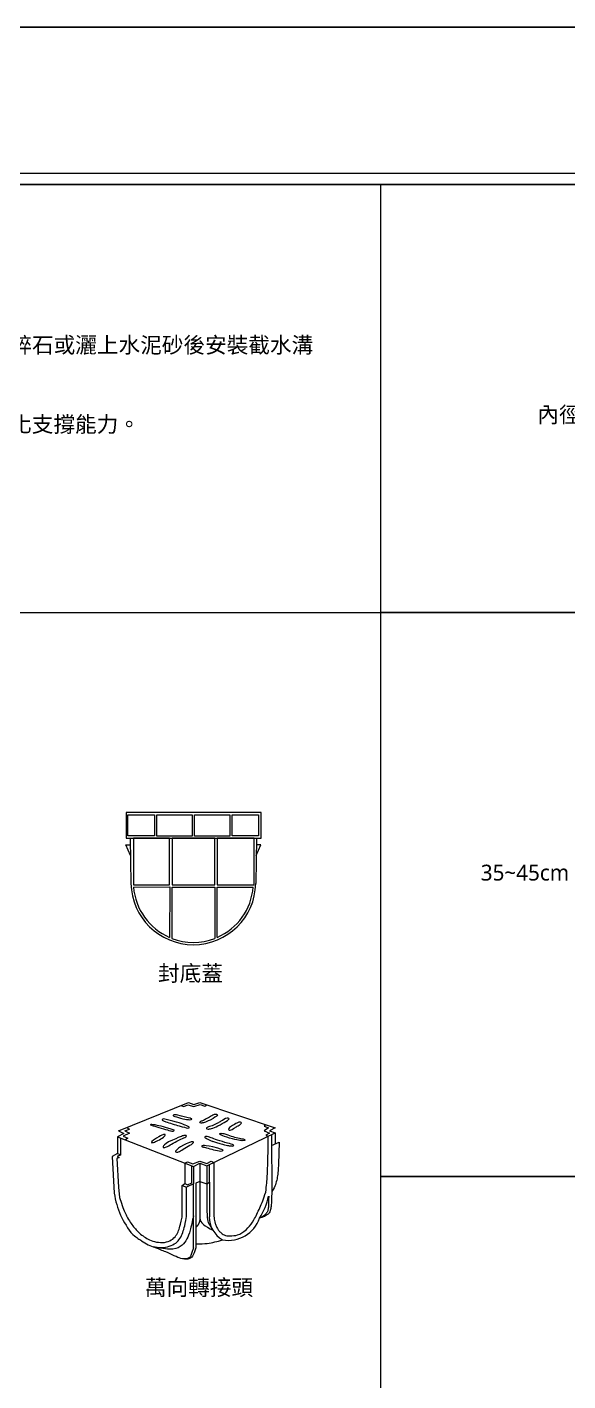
# Model space of a CAD drawing. Header units: millimetres. Extents: x 4267 to 8467, y 166 to 3136.
# Drawn here: x 5612 to 6294, y 1427 to 3136 of the extents above; entities that cross this region are included whole.
import ezdxf

# ---------------------------------------------------------------- set-up
doc = ezdxf.new("R2010")
doc.units = ezdxf.units.MM
doc.styles.add('微軟正黑體', font='Microsoft JhengHei.ttf')

msp = doc.modelspace()

# ---------------------------------------------------------------- linework, layer by layer
for p, q in [((4266.8, 3135.5, 163.2), (8466.8, 3135.5, 163.2)), ((6058.1, 2396.8, 163.2), (8279.8, 2396.8, 163.2)), ((6058.1, 1685.2, 163.2), (8279.8, 1685.2, 163.2))]:
    msp.add_line(p, q)
at = {"color": 4, "lineweight": 5}
msp.add_line((8294, 2950.9, 163.2), (4439.6, 2950.9, 163.2), dxfattribs=at)
at = {"lineweight": 5}
for p, q in [((4453.8, 2936.7, 163.2), (8279.8, 2936.7, 163.2)), ((8279.8, 2936.7, 163.2), (4453.8, 2936.7, 163.2)), ((6058.1, 2936.7, 163.2), (6058.1, 557.5, 163.2)), ((4453.8, 2396.8, 163.2), (6058.1, 2396.8, 163.2)), ((5742.7, 2090.2, 163.2), (5736.9, 2103.7, 163.2)), ((5736.9, 2103.7, 163.2), (5742.4, 2103.7, 163.2)), ((5742.3, 2112.1, 163.2), (5743.3, 2055, 163.2)), ((5901.8, 2112.1, 163.2), (5900.7, 2055, 163.2)), ((5901.4, 2090.2, 163.2), (5907.2, 2103.7, 163.2)), ((5907.2, 2103.7, 163.2), (5901.6, 2103.7, 163.2)), ((5746.6, 2050.4, 163.2), (5792.2, 2050.5, 163.2)), ((5792.2, 2050.5, 163.2), (5792.1, 1986.8, 163.2)), ((5795.1, 1985.6, 163.2), (5795.1, 2050.4, 163.2)), ((5795.1, 2050.4, 163.2), (5849, 2050.4, 163.2)), ((5849, 2050.4, 163.2), (5849.1, 1985.5, 163.2)), ((5851.9, 1986.8, 163.2), (5851.9, 2050.4, 163.2)), ((5851.9, 2050.4, 163.2), (5897.5, 2050.4, 163.2)), ((5727.6, 1742.8, 163.2), (5815.9, 1778.6, 163.2)), ((5815.9, 1778.6, 163.2), (5822.6, 1776, 163.2)), ((5822.6, 1776, 163.2), (5830.3, 1778.6, 163.2)), ((5830.3, 1778.6, 163.2), (5925, 1746.5, 163.2)), ((5806.4, 1774.8, 163.2), (5810, 1773.3, 163.2)), ((5810, 1773.3, 163.2), (5815.1, 1775.6, 163.2)), ((5815.1, 1775.6, 163.2), (5822.6, 1773.3, 163.2)), ((5822.6, 1773.3, 163.2), (5830.7, 1775.9, 163.2)), ((5830.7, 1775.9, 163.2), (5836.6, 1774, 163.2)), ((5836.6, 1774, 163.2), (5839.2, 1775.6, 163.2)), ((5727.6, 1742.8, 163.2), (5734.5, 1739.4, 163.2)), ((5735.6, 1742.7, 163.2), (5741.3, 1745, 163.2)), ((5735.6, 1742.7, 163.2), (5741.5, 1740, 163.2)), ((5737.5, 1746.8, 163.2), (5741.3, 1745, 163.2)), ((5913.5, 1750.4, 163.2), (5911.1, 1748.6, 163.2)), ((5911.1, 1748.6, 163.2), (5916.6, 1746.4, 163.2)), ((5916.6, 1746.4, 163.2), (5911.3, 1743, 163.2)), ((5911.3, 1743, 163.2), (5918.2, 1739.8, 163.2)), ((5925, 1746.5, 163.2), (5918, 1742.8, 163.2)), ((5918, 1742.8, 163.2), (5925.2, 1740.2, 163.2)), ((5734.5, 1739.4, 163.2), (5726.4, 1735.4, 163.2)), ((5726.4, 1735.4, 163.2), (5726.4, 1714, 163.2)), ((5726.4, 1735.4, 163.2), (5822.3, 1697.9, 163.2)), ((5730.7, 1712.6, 163.2), (5730.7, 1733.8, 163.2)), ((5741.5, 1740, 163.2), (5733.4, 1736, 163.2)), ((5733.4, 1736, 163.2), (5739.2, 1733.7, 163.2)), ((5739.2, 1733.7, 163.2), (5736.3, 1731.5, 163.2)), ((5839.1, 1698.5, 163.2), (5925.2, 1740.2, 163.2)), ((5918.2, 1739.8, 163.2), (5913.3, 1737.2, 163.2)), ((5913.3, 1737.2, 163.2), (5916.3, 1735.9, 163.2)), ((5920.7, 1738, 163.2), (5920.9, 1663.4, 163.2)), ((5920.7, 1724.1, 163.2), (5930.2, 1728.5, 163.2)), ((5925.2, 1740.2, 163.2), (5925.1, 1726.1, 163.2)), ((5726.4, 1714, 163.2), (5719.4, 1710.6, 163.2)), ((5719.4, 1710.6, 163.2), (5722.2, 1664.1, 163.2)), ((5728.3, 1709.2, 163.2), (5725.4, 1708, 163.2)), ((5730.7, 1712.6, 163.2), (5726, 1710.3, 163.2)), ((5726, 1710.3, 163.2), (5728.3, 1709.2, 163.2)), ((5726.4, 1714, 163.2), (5730.7, 1712.6, 163.2)), ((5725.4, 1708, 163.2), (5727.5, 1671.5, 163.2)), ((5811.4, 1702.1, 163.2), (5814.7, 1703.7, 163.2)), ((5811.4, 1702.1, 163.2), (5811.4, 1676.3, 163.2)), ((5814.7, 1703.7, 163.2), (5821.2, 1701.3, 163.2)), ((5820.2, 1677.1, 163.2), (5820.2, 1698.7, 163.2)), ((5821.2, 1701.3, 163.2), (5830.2, 1704.6, 163.2)), ((5822.3, 1697.9, 163.2), (5830.2, 1701.8, 163.2)), ((5822.3, 1697.9, 163.2), (5822.3, 1675.8, 163.2)), ((5830.2, 1704.6, 163.2), (5838.9, 1701.7, 163.2)), ((5830.2, 1701.8, 163.2), (5839.1, 1698.5, 163.2)), ((5830.2, 1701.8, 163.2), (5830.2, 1678.8, 163.2)), ((5838.9, 1701.7, 163.2), (5844.6, 1704.7, 163.2)), ((5839.1, 1698.5, 163.2), (5839.1, 1675.8, 163.2)), ((5842.2, 1677.9, 163.2), (5842.2, 1700, 163.2)), ((5844.6, 1704.7, 163.2), (5848, 1702.8, 163.2)), ((5848, 1702.8, 163.2), (5848, 1669.5, 163.2)), ((5807.8, 1674, 163.2), (5811.4, 1676.3, 163.2)), ((5811.4, 1676.3, 163.2), (5814.6, 1674.7, 163.2)), ((5822.3, 1675.8, 163.2), (5813.3, 1671.7, 163.2)), ((5814.6, 1674.7, 163.2), (5820.2, 1677.1, 163.2)), ((5822.3, 1595.2, 163.2), (5822.3, 1675.8, 163.2)), ((5830.2, 1678.8, 163.2), (5825.1, 1676.6, 163.2)), ((5825.1, 1676.6, 163.2), (5825.1, 1595.2, 163.2)), ((5830.2, 1678.8, 163.2), (5839.1, 1675.8, 163.2)), ((5830.2, 1678.8, 163.2), (5830.2, 1632.6, 163.2)), ((5839.1, 1675.8, 163.2), (5842.2, 1677.9, 163.2)), ((5839.1, 1675.8, 163.2), (5839.1, 1647.2, 163.2)), ((5842.2, 1677.9, 163.2), (5842.2, 1634.2, 163.2)), ((5727.5, 1671.5, 163.2), (5728.8, 1658.7, 163.2)), ((5728.8, 1658.7, 163.2), (5731.2, 1651.5, 163.2)), ((5807.8, 1633.9, 163.2), (5807.8, 1674, 163.2)), ((5807.8, 1674, 163.2), (5813.3, 1671.7, 163.2)), ((5813.3, 1634.7, 163.2), (5813.3, 1671.7, 163.2)), ((5848, 1669.5, 163.2), (5848, 1636.6, 163.2))]:
    msp.add_line(p, q, dxfattribs=at)
at = {"lineweight": 5, "elevation": 163.2}
for points in [[(5737.1, 2112.1), (5907.5, 2112.1), (5907.5, 2144.6), (5737.1, 2144.6)], [(5739.5, 2141.7), (5773.1, 2141.7), (5773.1, 2115), (5739.5, 2115)], [(5776, 2141.7), (5820.7, 2141.7), (5820.7, 2114.8), (5776, 2114.8)], [(5823.5, 2141.7), (5868.2, 2141.7), (5868.2, 2114.8), (5823.5, 2114.8)], [(5871, 2141.7), (5904.2, 2141.7), (5904.2, 2115), (5871, 2115)], [(5746.3, 2053.4), (5792.1, 2053.4), (5792.1, 2112), (5746.3, 2112)], [(5795.1, 2053.4), (5849, 2053.4), (5849, 2112), (5795.1, 2112)], [(5851.9, 2053.4), (5898.7, 2053.4), (5898.7, 2112), (5851.9, 2112)]]:
    msp.add_lwpolyline(points, close=True, dxfattribs=at)
at = {"color": 3, "linetype": 'Continuous', "lineweight": 5}
msp.add_lwpolyline([(5743.3, 2055), (5743.3, 2055), (5743.3, 2055), (5743.3, 2055), (5743.3, 2055), (5743.3, 2055), (5743.3, 2055), (5743.3, 2055), (5743.3, 2055), (5743.3, 2055), (5743.3, 2055), (5743.3, 2055), (5743.3, 2055), (5743.3, 2055), (5743.3, 2055), (5743.3, 2055), (5743.3, 2055), (5743.3, 2055), (5743.3, 2055)], dxfattribs=at)
msp.add_arc((5906.1, 2143.2, 163.2), 1.35, 359.0858, 0, dxfattribs=at)
at = {"lineweight": 5}
for centre, radius, start, end in [((5822, 2056.4, 163.2), 78.7, 181.0334, 358.9666), ((5822, 2056.4, 163.2), 75.7, 184.5095, 246.7308), ((5822, 2056.4, 163.2), 75.7, 293.2673, 355.4954), ((5822.2, 2055.4, 163.2), 74.9, 248.7317, 291.0452), ((5826.5, 1679.4, 163.2), 105.4, 188.3588, 219.8779), ((5825.9, 1681.9, 163.2), 93.6, 328.3038, 346.6746), ((5874.9, 1633.9, 163.2), 32.8, 179.3392, 240.669), ((5866.2, 1646.2, 163.2), 41.6, 259.836, 341.0773)]:
    msp.add_arc(centre, radius, start, end, dxfattribs=at)
for points, degree in [([(5800.7, 1763.1, 163.2), (5819.9, 1758.3, 163.2), (5821.1, 1757.3, 163.2), (5817.7, 1756.6, 163.2), (5809.4, 1757.6, 163.2), (5796.6, 1761.4, 163.2), (5796.1, 1762.4, 163.2), (5797.7, 1763.2, 163.2), (5800.7, 1763.1, 163.2)], 3), ([(5843.2, 1756.4, 163.2), (5849.1, 1759.8, 163.2), (5852, 1762, 163.2), (5852.8, 1763.8, 163.2), (5849.9, 1764.4, 163.2), (5845.5, 1762.6, 163.2), (5839.3, 1758.6, 163.2), (5834.7, 1756.3, 163.2), (5831.2, 1754.9, 163.2), (5829.4, 1753.6, 163.2), (5831.3, 1752.2, 163.2), (5835.5, 1753, 163.2), (5839.7, 1755, 163.2), (5843.2, 1756.4, 163.2)], 3), ([(5797.4, 1744.2, 163.2), (5782.3, 1749, 163.2), (5771.3, 1751.3, 163.2), (5767.3, 1751.1, 163.2), (5769.1, 1749.1, 163.2), (5778.3, 1747.1, 163.2), (5791.2, 1743, 163.2), (5795.2, 1741.8, 163.2), (5797.5, 1742.3, 163.2), (5797.4, 1744.2, 163.2)], 3), ([(5784.5, 1757.8, 163.2), (5803.4, 1753.2, 163.2), (5813.6, 1749.5, 163.2), (5817.9, 1747.2, 163.2), (5816, 1745.6, 163.2), (5806.2, 1748.5, 163.2), (5784.3, 1754.8, 163.2), (5781, 1756.6, 163.2), (5784.5, 1757.8, 163.2)], 3), ([(5862.5, 1758.4, 163.2), (5865.5, 1759.5, 163.2), (5868.4, 1758, 163.2), (5864.5, 1755.5, 163.2), (5852.3, 1748.3, 163.2), (5844.4, 1745.3, 163.2), (5840.4, 1744.8, 163.2), (5837.7, 1745.5, 163.2), (5839.5, 1747.2, 163.2), (5845.3, 1749, 163.2), (5852.9, 1752.4, 163.2), (5856.7, 1755, 163.2), (5859.2, 1756.1, 163.2), (5862.5, 1758.4, 163.2)], 3), ([(5867.6, 1747.1, 163.2), (5873.5, 1750.8, 163.2), (5877.3, 1753, 163.2), (5879.5, 1753.9, 163.2), (5881.5, 1753.7, 163.2), (5883.1, 1752.9, 163.2), (5881.2, 1750.7, 163.2), (5876.1, 1747.7, 163.2), (5872.3, 1745.6, 163.2), (5869.8, 1743.5, 163.2), (5867.1, 1743.5, 163.2), (5865.8, 1744.6, 163.2), (5867.6, 1747.1, 163.2)], 3), ([(5771.7, 1731.2, 163.2), (5782.7, 1737.9, 163.2), (5785.6, 1738.7, 163.2), (5787.6, 1737.9, 163.2), (5783.6, 1733.7, 163.2), (5774.9, 1729.4, 163.2), (5770.9, 1727.6, 163.2), (5767.9, 1727.6, 163.2), (5771.7, 1731.2, 163.2)], 3), ([(5790.7, 1728.9, 163.2), (5805.5, 1735.5, 163.2), (5811.1, 1737.2, 163.2), (5813.2, 1737, 163.2), (5813.7, 1735.3, 163.2), (5806.8, 1732.7, 163.2), (5795.9, 1727.1, 163.2), (5789, 1722.6, 163.2), (5784.7, 1721.3, 163.2), (5782.8, 1722.1, 163.2), (5786, 1725.5, 163.2), (5790.7, 1728.9, 163.2)], 3), ([(5805.8, 1722.7, 163.2), (5817.5, 1728.9, 163.2), (5820.6, 1729.2, 163.2), (5822.9, 1728.9, 163.2), (5820.9, 1726.2, 163.2), (5810.6, 1720.8, 163.2), (5803.9, 1716.2, 163.2), (5800.5, 1715.6, 163.2), (5798.1, 1716.4, 163.2), (5802.2, 1720.1, 163.2), (5805.8, 1722.7, 163.2)], 3), ([(5846, 1729.7, 163.2), (5861.1, 1725.1, 163.2), (5868.5, 1723.7, 163.2), (5872.7, 1723.5, 163.2), (5873.6, 1724.7, 163.2), (5869.7, 1726.2, 163.2), (5854.3, 1730.2, 163.2), (5845.1, 1733.8, 163.2), (5841.3, 1735.4, 163.2), (5837.1, 1736, 163.2), (5835.1, 1734.9, 163.2), (5840.6, 1731.9, 163.2), (5846, 1729.7, 163.2), (5846.5, 1729.5, 163.2)], 3), ([(5867.6, 1733.7, 163.2), (5878.6, 1730.8, 163.2), (5884.5, 1730.1, 163.2), (5887.2, 1730.6, 163.2), (5887, 1732.2, 163.2), (5882.6, 1732.8, 163.2), (5874, 1734.6, 163.2), (5864.8, 1737.9, 163.2), (5860.5, 1739.5, 163.2), (5856.6, 1739.8, 163.2), (5854.7, 1739.3, 163.2), (5855.4, 1737.6, 163.2), (5863, 1735.2, 163.2), (5867.6, 1733.7, 163.2)], 3), ([(5913.3, 1665.3, 163.2), (5914.4, 1673.7, 163.2), (5915.4, 1687.6, 163.2), (5915.7, 1695.2, 163.2), (5916.1, 1707.7, 163.2), (5916.2, 1715.6, 163.2), (5916.3, 1725.2, 163.2), (5916.5, 1730.9, 163.2), (5916.3, 1735.9, 163.2)], 3), ([(5930.2, 1728.5, 163.2), (5930, 1721.2, 163.2), (5929.9, 1712.9, 163.2), (5929.4, 1704.2, 163.2), (5929.3, 1698.7, 163.2), (5928.8, 1690.2, 163.2), (5927.7, 1682.2, 163.2), (5925.6, 1674.7, 163.2), (5923.4, 1669.6, 163.2), (5920.9, 1666.4, 163.2)], 3), ([(5846.7, 1722.5, 163.2), (5856.6, 1719.6, 163.2), (5859.7, 1718.6, 163.2), (5859.6, 1717.9, 163.2), (5857.5, 1716.8, 163.2), (5847.6, 1718.7, 163.2), (5837.6, 1721.8, 163.2), (5833.9, 1722.4, 163.2), (5832.1, 1723.1, 163.2), (5833.1, 1724.3, 163.2), (5839.1, 1724.3, 163.2), (5846.7, 1722.5, 163.2)], 3), ([(5848, 1636.6, 163.2), (5848.6, 1627.6, 163.2), (5849.7, 1625, 163.2), (5851.8, 1620.4, 163.2), (5853.9, 1617.1, 163.2), (5856.7, 1614, 163.2), (5862, 1610.2, 163.2), (5870.4, 1610.3, 163.2), (5880.2, 1611.1, 163.2), (5891.6, 1620.4, 163.2), (5898.2, 1629.3, 163.2), (5905.9, 1645.5, 163.2), (5910.7, 1657.1, 163.2), (5913.3, 1665.3, 163.2)], 3), ([(5920.9, 1663.4, 163.2), (5920.6, 1658.7, 163.2), (5920.7, 1652.7, 163.2), (5920, 1647.1, 163.2), (5919.1, 1642, 163.2), (5917.7, 1638.7, 163.2), (5913.1, 1635.3, 163.2), (5910.1, 1633.8, 163.2), (5905.6, 1632.8, 163.2)], 3), ([(5917, 1660.4, 163.2), (5917, 1655.2, 163.2), (5916.7, 1647, 163.2), (5916.4, 1643.1, 163.2), (5914.5, 1638.9, 163.2), (5911.7, 1636.4, 163.2), (5909.4, 1634.5, 163.2), (5905.6, 1632.8, 163.2)], 3), ([(5731.2, 1651.5, 163.2), (5733.7, 1643.6, 163.2), (5738.3, 1634.5, 163.2), (5742.4, 1627.3, 163.2), (5746.7, 1621.6, 163.2), (5751, 1616.7, 163.2), (5756.8, 1611, 163.2), (5763.4, 1607, 163.2), (5770, 1603.5, 163.2), (5780.7, 1601.3, 163.2), (5790.6, 1602.6, 163.2), (5798, 1607.3, 163.2), (5802.3, 1613.7, 163.2), (5804.6, 1620.2, 163.2), (5806, 1625.7, 163.2), (5807.8, 1633.9, 163.2)], 3), ([(5839.1, 1647.2, 163.2), (5839.1, 1638.4, 163.2), (5839.4, 1629.4, 163.2), (5842, 1624.6, 163.2), (5846.6, 1617.5, 163.2), (5846.4, 1617.7, 163.2)], 3), ([(5745.6, 1611.9, 163.2), (5751.2, 1607.8, 163.2), (5756.5, 1604, 163.2), (5765.1, 1598.5, 163.2), (5773.2, 1595.7, 163.2), (5780.2, 1595.4, 163.2), (5789.1, 1595.8, 163.2), (5798.7, 1599.8, 163.2), (5804.1, 1605, 163.2), (5808.1, 1612.4, 163.2), (5810.6, 1620.3, 163.2), (5811.9, 1627, 163.2), (5813.3, 1634.7, 163.2)], 3), ([(5822.3, 1635.5, 163.2), (5820.6, 1629.3, 163.2), (5818, 1615.4, 163.2), (5813.9, 1606.1, 163.2), (5808.7, 1598.1, 163.2), (5797.6, 1592, 163.2), (5784.5, 1593.8, 163.2), (5771.6, 1596.5, 163.2)], 3), ([(5830.2, 1632.6, 163.2), (5830.2, 1625.2, 163.2), (5825.1, 1621.1, 163.2)], 2), ([(5830.2, 1632.6, 163.2), (5830.2, 1626.8, 163.2), (5836.5, 1622.3, 163.2), (5846.6, 1617.5, 163.2)], 3), ([(5822.3, 1595.2, 163.2), (5819, 1584.9, 163.2), (5817.2, 1583.1, 163.2), (5814, 1580.8, 163.2), (5806.3, 1581.2, 163.2), (5798.4, 1584.9, 163.2), (5787.4, 1590.3, 163.2), (5779, 1593.2, 163.2), (5771.6, 1596.5, 163.2)], 3), ([(5825.1, 1600, 163.2), (5831.4, 1600, 163.2), (5840, 1600.7, 163.2), (5848.8, 1602.4, 163.2), (5855.6, 1604.1, 163.2), (5858.9, 1605.3, 163.2)], 3)]:
    msp.add_open_spline(points, degree=degree, dxfattribs=at)
for points, knots in [([(5825.1, 1595.2, 163.2), (5823.3, 1589.3, 163.2), (5821.9, 1585.9, 163.2), (5819.5, 1582.8, 163.2), (5817.4, 1581.6, 163.2)], [0, 0, 0, 0, 1, 1.824707, 1.824707, 1.824707, 1.824707]), ([(5817.4, 1581.6, 163.2), (5815.6, 1581, 163.2), (5813.5, 1580.7, 163.2), (5812, 1580.7, 163.2), (5811.1, 1580.8, 163.2), (5810, 1581.1, 163.2)], [0, 0, 0, 0, 1, 2, 2.451786, 2.451786, 2.451786, 2.451786])]:
    msp.add_open_spline(points, degree=3, knots=knots, dxfattribs=at)

# ---------------------------------------------------------------- texts
at = {"lineweight": 5, "char_height": 20, "attachment_point": 1, "style": '微軟正黑體'}
for s, width, heights, insert in [('\\pxsm1.5;施工步驟\\P1.依施工圖或設計師指定的地點及高程先放樣確認PP截水溝位置。\\P2.依設計高程挖掘截水溝所需空間。\\P3.安裝PP截水溝應先夯實底部、確認洩水坡度、高程並依圖說於挖掘溝鋪上細砂、碎石或灑上水泥砂後安裝截水溝\\P   (如用水泥砂需先灑水)，並用橡膠槌調整高程。\\P4.如有承載力之考量或圖說設計要求，可在PP截水溝兩側打上5～15cm混凝土以強化支撐能力。\\P5.連接PP截水溝係公母扣搭接，端點需用封底蓋收尾。\\P6.截水溝蓋放置前須用封箱膠帶或塑膠袋套住，避免泥沙掉入溝內。\\P7.覆土回填或灌漿時須注意將截水溝蓋板鎖固，以防止變形。', 1326.577, [462.7], (4610.3, 2894.4, 326.4)), ('封底蓋', 89.643, [32.9], (5777.4, 1951.6, 163.2)), ('萬向轉接頭', 142.458, [0], (5760.9, 1555.2, 163.2))]:
    msp.add_mtext_dynamic_manual_height_columns(s, width=width, gutter_width=16.9, heights=heights, dxfattribs=dict(at, insert=insert))
at = {"lineweight": 5, "char_height": 20, "attachment_point": 5, "style": '微軟正黑體'}
for s, insert, width in [('內徑高度', (6310.5, 2645.4, -163.2), 300.016), ('35~45cm', (6240.2, 2068.5), 129.577)]:
    msp.add_mtext(s, dxfattribs=dict(at, insert=insert, width=width))

doc.saveas('drawing.dxf')
